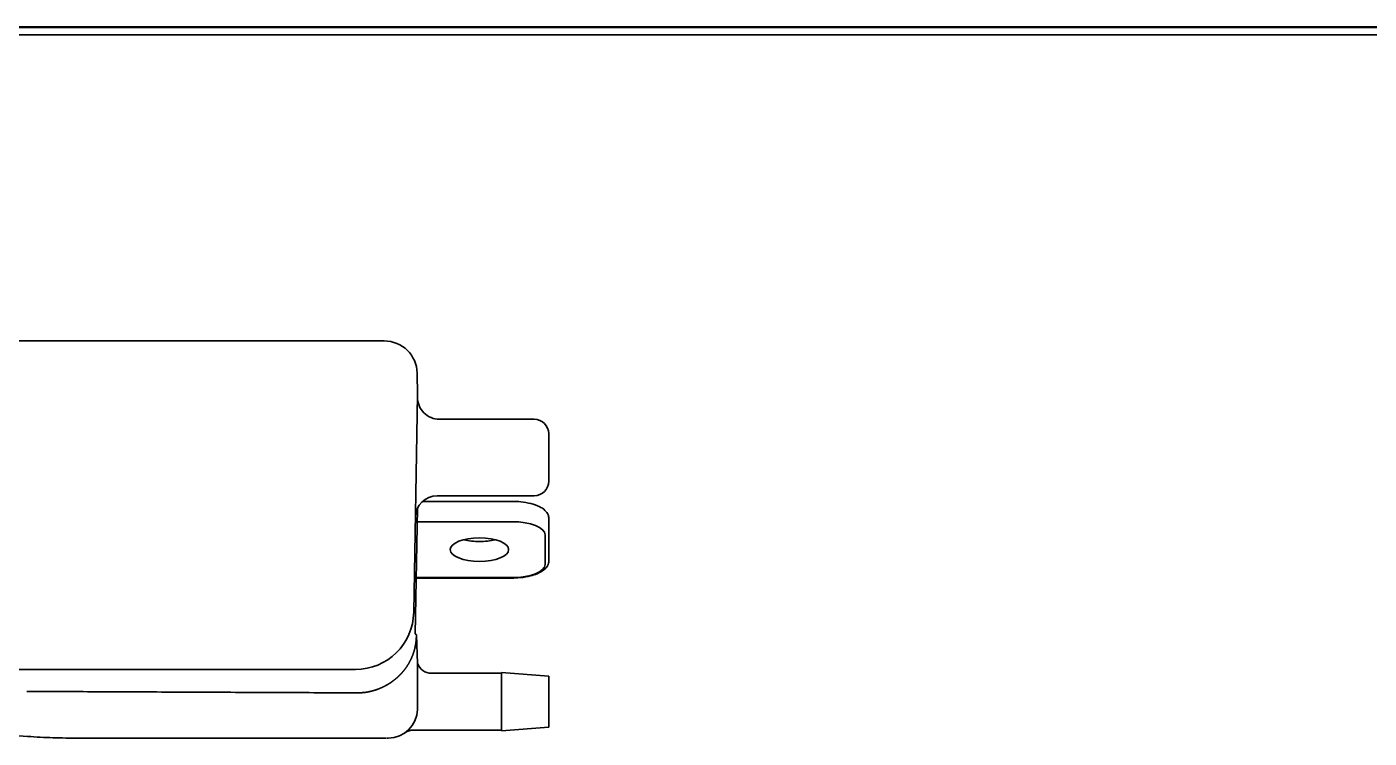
# Model space of a CAD drawing. Extents: x 5809 to 10669, y -850 to 3566.
# Drawn here: x 7559.1 to 7743.2, y 1274.3 to 1371.9 of the extents above; entities that cross this region are included whole.
import ezdxf

# ---------------------------------------------------------------- set-up
doc = ezdxf.new("R2010")
doc.units = 0
doc.header["$LTSCALE"] = 5
doc.layers.add('1', color=7, linetype='CONTINUOUS', true_color=0xffffff)

msp = doc.modelspace()

# ---------------------------------------------------------------- linework, layer by layer
at = {"layer": '1', "color": 7, "linetype": 'Continuous', "lineweight": 35}
for p, q in [((7074.67, 1371.83), (7620.37, 1371.83)), ((7077.34, 1371.93), (8068.41, 1371.93)), ((7648.37, 1371.83), (7620.37, 1371.83)), ((7649.37, 1371.83), (7648.37, 1371.83)), ((7649.37, 1371.83), (8071.67, 1371.83)), ((7651.37, 1371.93), (7651.37, 1371.83)), ((7074.67, 1370.83), (8071.67, 1370.83)), ((7502.58, 1328.83), (7581.48, 1328.83)), ((7581.48, 1328.83), (7582.92, 1328.83)), ((7582.92, 1328.83), (7589.3, 1328.83)), ((7589.3, 1328.83), (7591.9, 1328.83)), ((7591.9, 1328.83), (7604.05, 1328.83)), ((7604.05, 1328.83), (7608.12, 1328.83)), ((7612.62, 1324.4), (7612.67, 1321.43)), ((7612.67, 1321.43), (7612.15, 1291.61)), ((7628.67, 1318.08), (7615.67, 1318.08)), ((7630.67, 1316.08), (7630.67, 1309.58)), ((7615.38, 1307.58), (7628.67, 1307.58)), ((7612.36, 1288.66), (7612.66, 1305.84)), ((7625.67, 1306.81), (7613.38, 1306.81)), ((7625.67, 1304.03), (7612.63, 1304.03)), ((7630.67, 1304.5), (7630.67, 1302.67)), ((7630.17, 1298.17), (7630.17, 1302.21)), ((7630.67, 1302.67), (7630.67, 1298.62)), ((7612.49, 1296.35), (7625.67, 1296.35)), ((7612.49, 1296.3), (7625.67, 1296.3)), ((7612.36, 1288.66), (7612.53, 1288.49)), ((7612.53, 1288.49), (7612.67, 1284.59)), ((7581.45, 1283.75), (7502.65, 1283.75)), ((7581.96, 1283.75), (7581.45, 1283.75)), ((7588.31, 1283.75), (7581.96, 1283.75)), ((7588.31, 1283.75), (7590.88, 1283.75)), ((7602.67, 1283.75), (7590.88, 1283.75)), ((7604.15, 1283.75), (7602.67, 1283.75)), ((7624.17, 1283.23), (7614.57, 1283.23)), ((7624.17, 1275.33), (7624.17, 1283.33)), ((7630.67, 1282.83), (7624.17, 1283.33)), ((7630.67, 1282.83), (7630.67, 1275.83)), ((7559.19, 1274.57), (7468.15, 1280.94)), ((7612.65, 1278.26), (7612.67, 1279.33)), ((7624.17, 1275.33), (7630.67, 1275.83)), ((7607.34, 1274.33), (7566.16, 1274.33)), ((7608.34, 1274.33), (7607.34, 1274.33)), ((7608.35, 1274.33), (7608.34, 1274.33)), ((7608.34, 1274.33), (7608.34, 1274.33)), ((7608.57, 1274.33), (7608.45, 1274.33)), ((7608.65, 1274.33), (7608.57, 1274.33)), ((7612.12, 1275.43), (7624.17, 1275.43))]:
    msp.add_line(p, q, dxfattribs=at)
for centre, radius, start, end in [((7608.12, 1324.33), 4.5, 1, 90), ((7615.67, 1321.08), 3, 179, 270.3008), ((7628.67, 1316.08), 2, 0, 90), ((7628.67, 1309.58), 2, 270, 0), ((7615.38, 1304.58), 3, 89.968, 179), ((7604.15, 1291.75), 8, 270, 359), ((7614.57, 1285.23), 2, 198.4337, 270.8292), ((7608.65, 1278.33), 4, 270, 359)]:
    msp.add_arc(centre, radius, start, end, dxfattribs=at)
for centre, major_axis, ratio, start_param, end_param in [((7625.67, 1302.21), (4.5, 0), 0.404243, 0, 1.570796), ((7621.17, 1302.93), (-4, 0), 0.404243, 1.013063, 1.570795), ((7621.17, 1302.93), (4, 0), 0.404243, 4.712387, 5.270118), ((7625.67, 1298.17), (4.5, 0), 0.404243, 4.712389, 6.283185), ((7565.69, 1277.53), (-182.53, 0.8), 0.017452, 4.709676, 4.748602)]:
    msp.add_ellipse(centre, major_axis=major_axis, ratio=ratio, start_param=start_param, end_param=end_param, dxfattribs=at)
msp.add_ellipse((7621.17, 1300.19), major_axis=(-4, 0), ratio=0.404243, dxfattribs=at)
for points, knots in [([(7630.67, 1304.5), (7630.67, 1304.67), (7630.59, 1305.06), (7630.17, 1305.63), (7629.38, 1306.14), (7628.25, 1306.54), (7626.95, 1306.77), (7626.07, 1306.81), (7625.67, 1306.81)], [0, 0, 0, 0, 0.109797, 0.271731, 0.44945, 0.648429, 0.845644, 1, 1, 1, 1]), ([(7628.15, 1296.61), (7628.48, 1296.68), (7629.2, 1296.9), (7630.02, 1297.36), (7630.56, 1297.97), (7630.66, 1298.41), (7630.67, 1298.62)], [0, 0, 0, 0, 0.223926, 0.530972, 0.795759, 1, 1, 1, 1]), ([(7625.67, 1296.3), (7625.93, 1296.3), (7626.67, 1296.33), (7627.55, 1296.42), (7628.05, 1296.58), (7628.15, 1296.61)], [0, 0, 0, 0, 0.292872, 0.855171, 1, 1, 1, 1]), ([(7610.57, 1283.34), (7610.58, 1283.35), (7610.61, 1283.39), (7610.66, 1283.45), (7610.71, 1283.5), (7610.75, 1283.56), (7610.8, 1283.61), (7610.85, 1283.67), (7610.89, 1283.73), (7610.94, 1283.79), (7610.98, 1283.85), (7611.03, 1283.91), (7611.07, 1283.98), (7611.12, 1284.04), (7611.16, 1284.1), (7611.21, 1284.17), (7611.25, 1284.23), (7611.29, 1284.3), (7611.34, 1284.37), (7611.38, 1284.43), (7611.42, 1284.5), (7611.46, 1284.57), (7611.5, 1284.64), (7611.54, 1284.71), (7611.58, 1284.79), (7611.62, 1284.86), (7611.66, 1284.93), (7611.7, 1285.01), (7611.73, 1285.08), (7611.77, 1285.16), (7611.81, 1285.24), (7611.84, 1285.31), (7611.88, 1285.39), (7611.91, 1285.47), (7611.94, 1285.55), (7611.98, 1285.63), (7612, 1285.69), (7612.02, 1285.74), (7612.03, 1285.76), (7612.03, 1285.78), (7612.04, 1285.8), (7612.05, 1285.82), (7612.06, 1285.85), (7612.07, 1285.87), (7612.08, 1285.89), (7612.08, 1285.92), (7612.09, 1285.94), (7612.1, 1285.97), (7612.11, 1285.99), (7612.12, 1286.02), (7612.13, 1286.04), (7612.13, 1286.07), (7612.14, 1286.1), (7612.15, 1286.12), (7612.16, 1286.15), (7612.17, 1286.18), (7612.18, 1286.2), (7612.19, 1286.23), (7612.19, 1286.26), (7612.2, 1286.29), (7612.21, 1286.32), (7612.22, 1286.34), (7612.23, 1286.37), (7612.24, 1286.4), (7612.24, 1286.43), (7612.25, 1286.46), (7612.26, 1286.49), (7612.27, 1286.52), (7612.28, 1286.56), (7612.28, 1286.59), (7612.29, 1286.62), (7612.3, 1286.65), (7612.31, 1286.68), (7612.32, 1286.72), (7612.32, 1286.75), (7612.33, 1286.78), (7612.34, 1286.82), (7612.35, 1286.85), (7612.35, 1286.89), (7612.36, 1286.92), (7612.37, 1286.96), (7612.37, 1286.99), (7612.38, 1287.03), (7612.39, 1287.06), (7612.39, 1287.1), (7612.4, 1287.14), (7612.41, 1287.17), (7612.41, 1287.21), (7612.42, 1287.25), (7612.43, 1287.29), (7612.43, 1287.32), (7612.44, 1287.36), (7612.44, 1287.4), (7612.45, 1287.44), (7612.45, 1287.48), (7612.46, 1287.52), (7612.46, 1287.56), (7612.47, 1287.6), (7612.47, 1287.64), (7612.48, 1287.68), (7612.48, 1287.73), (7612.48, 1287.77), (7612.49, 1287.81), (7612.49, 1287.85), (7612.49, 1287.89), (7612.5, 1287.94), (7612.5, 1287.98), (7612.5, 1288.03), (7612.5, 1288.07), (7612.51, 1288.11), (7612.51, 1288.16), (7612.51, 1288.19), (7612.51, 1288.2)], [0, 0, 0, 0, 0.011513, 0.023178, 0.034994, 0.046963, 0.059084, 0.071357, 0.083784, 0.096363, 0.109095, 0.12198, 0.13502, 0.148212, 0.161559, 0.17506, 0.188714, 0.202523, 0.216487, 0.230605, 0.244878, 0.259306, 0.273889, 0.288627, 0.30352, 0.318569, 0.333773, 0.349133, 0.364649, 0.38032, 0.396148, 0.412131, 0.428271, 0.444566, 0.461018, 0.477627, 0.494392, 0.498788, 0.503247, 0.50777, 0.512356, 0.517005, 0.521718, 0.526494, 0.531333, 0.536236, 0.541202, 0.546232, 0.551325, 0.556481, 0.561701, 0.566984, 0.572331, 0.57774, 0.583214, 0.58875, 0.59435, 0.600014, 0.605741, 0.611531, 0.617385, 0.623302, 0.629282, 0.635326, 0.641433, 0.647604, 0.653838, 0.660135, 0.666496, 0.67292, 0.679408, 0.685959, 0.692573, 0.699251, 0.705992, 0.712797, 0.719665, 0.726597, 0.733591, 0.74065, 0.747771, 0.754957, 0.762205, 0.769517, 0.776892, 0.784331, 0.791833, 0.799399, 0.807028, 0.814721, 0.822476, 0.830296, 0.838178, 0.846125, 0.854134, 0.862207, 0.870343, 0.878543, 0.886807, 0.895133, 0.903523, 0.911977, 0.920494, 0.929074, 0.937718, 0.946425, 0.955196, 0.96403, 0.972927, 0.981888, 0.990912, 1, 1, 1, 1]), ([(7608.34, 1281.55), (7608.35, 1281.56), (7608.37, 1281.57), (7608.41, 1281.59), (7608.44, 1281.61), (7608.47, 1281.63), (7608.5, 1281.65), (7608.53, 1281.66), (7608.57, 1281.68), (7608.6, 1281.7), (7608.63, 1281.72), (7608.66, 1281.74), (7608.69, 1281.76), (7608.72, 1281.78), (7608.75, 1281.8), (7608.78, 1281.82), (7608.81, 1281.84), (7608.84, 1281.85), (7608.88, 1281.87), (7608.91, 1281.89), (7608.93, 1281.91), (7608.96, 1281.93), (7608.99, 1281.95), (7609.02, 1281.97), (7609.05, 1281.99), (7609.08, 1282.01), (7609.11, 1282.03), (7609.14, 1282.05), (7609.17, 1282.07), (7609.2, 1282.09), (7609.22, 1282.11), (7609.25, 1282.14), (7609.28, 1282.16), (7609.31, 1282.18), (7609.34, 1282.2), (7609.36, 1282.22), (7609.39, 1282.24), (7609.42, 1282.26), (7609.45, 1282.28), (7609.47, 1282.3), (7609.5, 1282.32), (7609.53, 1282.34), (7609.55, 1282.37), (7609.58, 1282.39), (7609.6, 1282.41), (7609.63, 1282.43), (7609.66, 1282.45), (7609.68, 1282.47), (7609.71, 1282.49), (7609.73, 1282.52), (7609.76, 1282.54), (7609.78, 1282.56), (7609.81, 1282.58), (7609.83, 1282.6), (7609.86, 1282.62), (7609.88, 1282.65), (7609.91, 1282.67), (7609.93, 1282.69), (7609.95, 1282.71), (7609.98, 1282.73), (7610, 1282.76), (7610.03, 1282.78), (7610.05, 1282.8), (7610.07, 1282.82), (7610.09, 1282.84), (7610.12, 1282.87), (7610.14, 1282.89), (7610.16, 1282.91), (7610.19, 1282.93), (7610.21, 1282.95), (7610.23, 1282.98), (7610.25, 1283), (7610.27, 1283.02), (7610.3, 1283.04), (7610.32, 1283.07), (7610.34, 1283.09), (7610.36, 1283.11), (7610.38, 1283.13), (7610.4, 1283.16), (7610.42, 1283.18), (7610.44, 1283.2), (7610.47, 1283.22), (7610.49, 1283.25), (7610.51, 1283.27), (7610.53, 1283.29), (7610.55, 1283.31), (7610.56, 1283.33), (7610.57, 1283.34)], [0, 0, 0, 0, 0.010767, 0.021553, 0.032348, 0.043154, 0.053969, 0.064796, 0.075635, 0.086486, 0.09735, 0.108227, 0.119118, 0.130024, 0.140945, 0.151882, 0.162835, 0.173805, 0.184792, 0.195797, 0.206821, 0.217864, 0.228926, 0.240008, 0.251111, 0.262236, 0.273382, 0.28455, 0.295741, 0.306956, 0.318194, 0.329457, 0.340744, 0.352057, 0.363396, 0.374761, 0.386153, 0.397572, 0.40902, 0.420495, 0.432, 0.443534, 0.455097, 0.466691, 0.478316, 0.489972, 0.50166, 0.513379, 0.525132, 0.536917, 0.548736, 0.560589, 0.572476, 0.584398, 0.596356, 0.608349, 0.620378, 0.632444, 0.644546, 0.656686, 0.668864, 0.68108, 0.693335, 0.705628, 0.717961, 0.730334, 0.742746, 0.7552, 0.767694, 0.78023, 0.792807, 0.805426, 0.818088, 0.830792, 0.84354, 0.856331, 0.869166, 0.882045, 0.894969, 0.907937, 0.920951, 0.93401, 0.947115, 0.960266, 0.973464, 0.986708, 1, 1, 1, 1]), ([(7612.67, 1284.59), (7612.67, 1284.58), (7612.67, 1284.55), (7612.67, 1284.51), (7612.67, 1284.47), (7612.67, 1284.43), (7612.67, 1284.39), (7612.67, 1284.34), (7612.67, 1284.3), (7612.67, 1284.26), (7612.67, 1284.23), (7612.67, 1284.19), (7612.67, 1284.15), (7612.67, 1284.11), (7612.67, 1284.07), (7612.67, 1284.03), (7612.67, 1283.99), (7612.67, 1283.95), (7612.67, 1283.92), (7612.67, 1283.88), (7612.67, 1283.84), (7612.67, 1283.81), (7612.67, 1283.77), (7612.67, 1283.73), (7612.67, 1283.7), (7612.67, 1283.66), (7612.67, 1283.62), (7612.67, 1283.59), (7612.67, 1283.55), (7612.67, 1283.52), (7612.67, 1283.48), (7612.67, 1283.45), (7612.67, 1283.42), (7612.67, 1283.38), (7612.67, 1283.35), (7612.67, 1283.31), (7612.67, 1283.28), (7612.67, 1283.25), (7612.67, 1283.22), (7612.67, 1283.18), (7612.67, 1283.15), (7612.67, 1283.12), (7612.67, 1283.09), (7612.67, 1283.05), (7612.67, 1283.02), (7612.67, 1282.99), (7612.67, 1282.96), (7612.67, 1282.93), (7612.67, 1282.9), (7612.67, 1282.87), (7612.67, 1282.84), (7612.67, 1282.81), (7612.67, 1282.78), (7612.67, 1282.75), (7612.67, 1282.72), (7612.67, 1282.69), (7612.67, 1282.67), (7612.67, 1282.64), (7612.67, 1282.61), (7612.67, 1282.58), (7612.67, 1282.55), (7612.67, 1282.53), (7612.67, 1282.5), (7612.67, 1282.47), (7612.67, 1282.45), (7612.67, 1282.42), (7612.67, 1282.4), (7612.67, 1282.3), (7612.67, 1282.14), (7612.67, 1281.93), (7612.67, 1281.73), (7612.67, 1281.53), (7612.67, 1281.34), (7612.67, 1281.17), (7612.67, 1281), (7612.67, 1280.84), (7612.67, 1280.73), (7612.67, 1280.65), (7612.67, 1280.6), (7612.67, 1280.56), (7612.67, 1280.51), (7612.67, 1280.47), (7612.67, 1280.43), (7612.67, 1280.38), (7612.67, 1280.34), (7612.67, 1280.3), (7612.67, 1280.26), (7612.67, 1280.22), (7612.67, 1280.19), (7612.67, 1280.15), (7612.67, 1280.11), (7612.67, 1280.08), (7612.67, 1280.04), (7612.67, 1280.01), (7612.67, 1279.98), (7612.67, 1279.94), (7612.67, 1279.91), (7612.67, 1279.88), (7612.67, 1279.85), (7612.67, 1279.82), (7612.67, 1279.8), (7612.67, 1279.77), (7612.67, 1279.74), (7612.67, 1279.72), (7612.67, 1279.69), (7612.67, 1279.67), (7612.67, 1279.65), (7612.67, 1279.62), (7612.67, 1279.6), (7612.67, 1279.58), (7612.67, 1279.56), (7612.67, 1279.54), (7612.67, 1279.52), (7612.67, 1279.51), (7612.67, 1279.49), (7612.67, 1279.47), (7612.67, 1279.46), (7612.67, 1279.44), (7612.67, 1279.43), (7612.67, 1279.42), (7612.67, 1279.41), (7612.67, 1279.39), (7612.67, 1279.38), (7612.67, 1279.38), (7612.67, 1279.37), (7612.67, 1279.36), (7612.67, 1279.35), (7612.67, 1279.35), (7612.67, 1279.34), (7612.67, 1279.34), (7612.67, 1279.33), (7612.67, 1279.33), (7612.67, 1279.33), (7612.67, 1279.33), (7612.67, 1279.33), (7612.67, 1279.33)], [0, 0, 0, 0, 0.004535, 0.009052, 0.013554, 0.018038, 0.022506, 0.026957, 0.031391, 0.035808, 0.040209, 0.044593, 0.04896, 0.05331, 0.057644, 0.06196, 0.06626, 0.070543, 0.074808, 0.079057, 0.083289, 0.087503, 0.091701, 0.095881, 0.100044, 0.104189, 0.108318, 0.112429, 0.116522, 0.120598, 0.124657, 0.128697, 0.13272, 0.136726, 0.140713, 0.144683, 0.148635, 0.152568, 0.156484, 0.160381, 0.164261, 0.168122, 0.171964, 0.175789, 0.179594, 0.183382, 0.18715, 0.1909, 0.194631, 0.198343, 0.202036, 0.205711, 0.209366, 0.213002, 0.216619, 0.220216, 0.223795, 0.227353, 0.230892, 0.234412, 0.237912, 0.241392, 0.244853, 0.248293, 0.251714, 0.255114, 0.258494, 0.261855, 0.291552, 0.320855, 0.349763, 0.378272, 0.40638, 0.434081, 0.461372, 0.488249, 0.514707, 0.523357, 0.531995, 0.540622, 0.549237, 0.55784, 0.566433, 0.575015, 0.583585, 0.592146, 0.600696, 0.609235, 0.617765, 0.626284, 0.634794, 0.643294, 0.651784, 0.660266, 0.668737, 0.6772, 0.685654, 0.694098, 0.702534, 0.710961, 0.71938, 0.72779, 0.736192, 0.744585, 0.75297, 0.761348, 0.769717, 0.778079, 0.786432, 0.794779, 0.803117, 0.811449, 0.819773, 0.828089, 0.836399, 0.844702, 0.852998, 0.861287, 0.869569, 0.877845, 0.886115, 0.894379, 0.902636, 0.910887, 0.919133, 0.927372, 0.935607, 0.943835, 0.952059, 0.960277, 0.968491, 0.9767, 0.984904, 0.993103, 1, 1, 1, 1]), ([(7605.89, 1280.68), (7605.91, 1280.68), (7605.94, 1280.69), (7606, 1280.7), (7606.06, 1280.71), (7606.11, 1280.72), (7606.17, 1280.73), (7606.23, 1280.75), (7606.28, 1280.76), (7606.34, 1280.77), (7606.4, 1280.79), (7606.45, 1280.8), (7606.51, 1280.82), (7606.56, 1280.83), (7606.62, 1280.85), (7606.67, 1280.86), (7606.73, 1280.88), (7606.78, 1280.9), (7606.84, 1280.91), (7606.89, 1280.93), (7606.95, 1280.95), (7607, 1280.97), (7607.05, 1280.98), (7607.11, 1281), (7607.16, 1281.02), (7607.22, 1281.04), (7607.27, 1281.06), (7607.32, 1281.08), (7607.37, 1281.1), (7607.43, 1281.12), (7607.48, 1281.14), (7607.53, 1281.17), (7607.58, 1281.19), (7607.64, 1281.21), (7607.69, 1281.23), (7607.74, 1281.25), (7607.79, 1281.28), (7607.84, 1281.3), (7607.89, 1281.33), (7607.94, 1281.35), (7607.99, 1281.37), (7608.04, 1281.4), (7608.09, 1281.42), (7608.14, 1281.45), (7608.19, 1281.48), (7608.24, 1281.5), (7608.29, 1281.53), (7608.33, 1281.55), (7608.34, 1281.55), (7608.34, 1281.55)], [0, 0, 0, 0, 0.02208, 0.044097, 0.066054, 0.087954, 0.109801, 0.131597, 0.153346, 0.175051, 0.196716, 0.218342, 0.239935, 0.261497, 0.28303, 0.30454, 0.326029, 0.3475, 0.368957, 0.390403, 0.411841, 0.433275, 0.454709, 0.476145, 0.497586, 0.519038, 0.540501, 0.561981, 0.58348, 0.605002, 0.62655, 0.648127, 0.669737, 0.691383, 0.713068, 0.734795, 0.756568, 0.77839, 0.800264, 0.822194, 0.844181, 0.866231, 0.888345, 0.910526, 0.932778, 0.955105, 0.977507, 0.99999, 1, 1, 1, 1]), ([(7604.4, 1280.54), (7604.57, 1280.54), (7604.9, 1280.55), (7605.39, 1280.59), (7605.72, 1280.64), (7605.89, 1280.68)], [0, 0, 0, 0, 0.333339, 0.666677, 1, 1, 1, 1]), ([(7566.16, 1274.33), (7565.58, 1274.33), (7565, 1274.33), (7563.84, 1274.35), (7563.26, 1274.37), (7562.09, 1274.41), (7561.51, 1274.43), (7560.35, 1274.49), (7559.77, 1274.53), (7559.19, 1274.57)], [0, 0, 0, 0, 0.25, 0.25, 0.5, 0.5, 0.75, 0.75, 1, 1, 1, 1]), ([(7610.98, 1275.07), (7610.98, 1275.07), (7610.98, 1275.07), (7610.98, 1275.07), (7610.99, 1275.08), (7610.99, 1275.08), (7611, 1275.09), (7611.02, 1275.1), (7611.1, 1275.15), (7611.26, 1275.24), (7611.6, 1275.37), (7611.91, 1275.45), (7612.11, 1275.43), (7612.12, 1275.42)], [0, 0, 0, 0, 0.089269, 0.112892, 0.123556, 0.130573, 0.13747, 0.154121, 0.187997, 0.339659, 0.549052, 0.992981, 1, 1, 1, 1])]:
    msp.add_open_spline(points, degree=3, knots=knots, dxfattribs=at)
msp.add_open_spline([(7566.2, 1280.71), (7604.4, 1280.54)], degree=1, dxfattribs=at)

doc.saveas('drawing.dxf')
